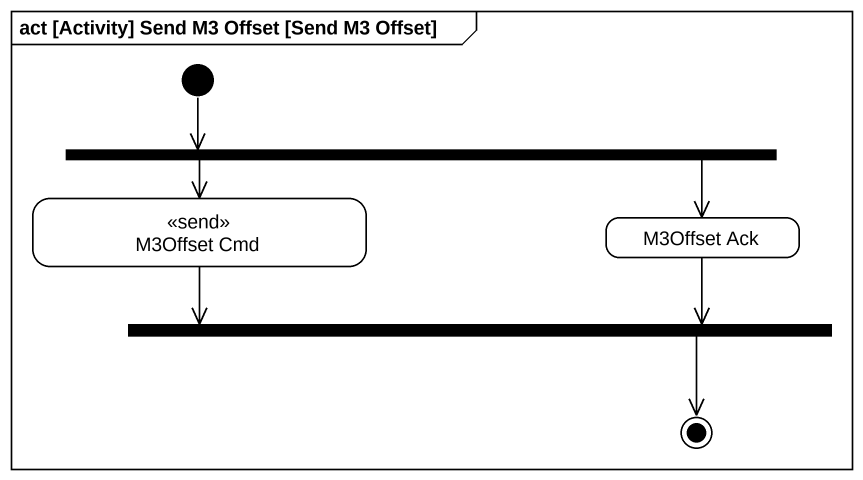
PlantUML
@startuml
mainframe act [Activity] Send M3 Offset [Send M3 Offset]
hide empty description
state "M3Offset Cmd" as M3Offset_Cmd <<send>>
state fork1 <<fork>>
state "M3Offset Ack" as M3Offset_Ack
state fork2 <<join>>
[*] -right-> fork1
M3Offset_Cmd -right-> fork2
fork1 -left-> M3Offset_Cmd
fork1 -right-> M3Offset_Ack
M3Offset_Ack -left-> fork2
fork2 -right-> [*]
@enduml
